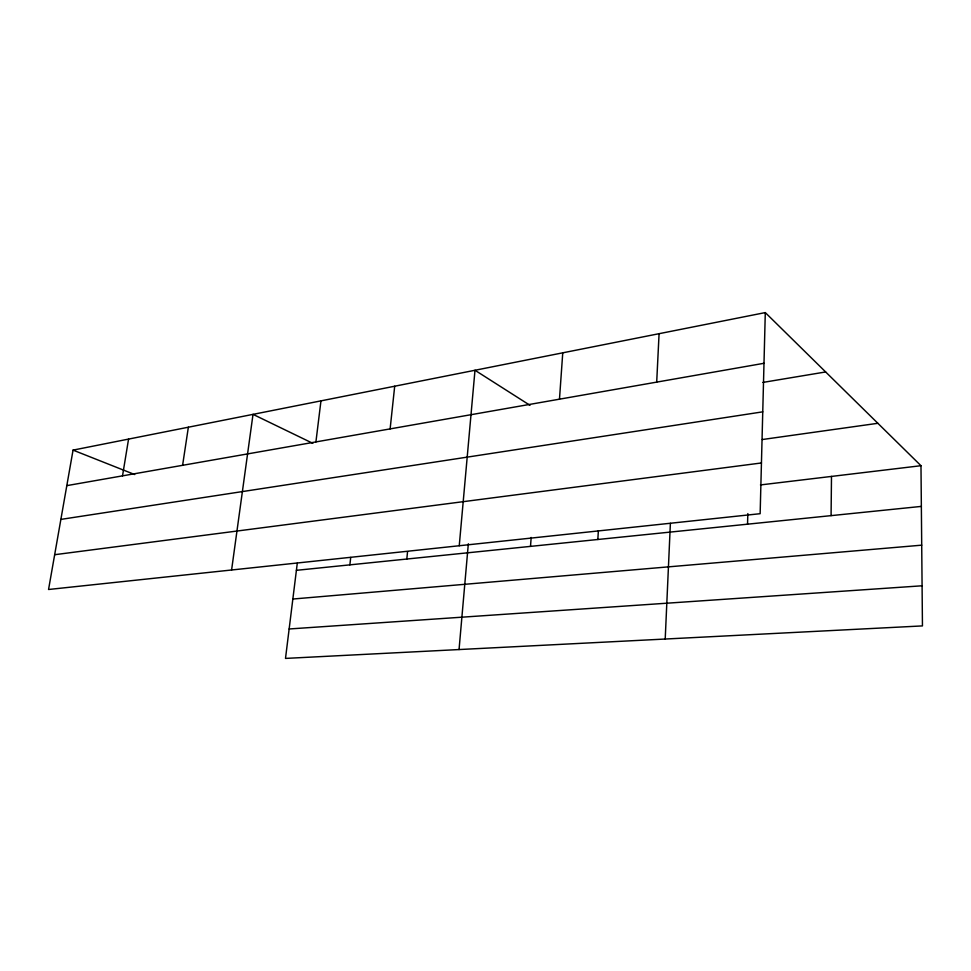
<?xml version="1.0" encoding="UTF-8"?>
<svg xmlns="http://www.w3.org/2000/svg" width="971" height="971" viewBox="0 0 971 971"><rect width="100%" height="100%" fill="white"/><g stroke="black" fill="none" stroke-linecap="round" stroke-linejoin="round"><path stroke-width="1.46" d="M831.079 515.625L831.492 476.421M765.294 312.589L760.147 513.695L48.55 589.494L73.056 450.119L765.294 312.589L920.981 465.704L922.45 625.907L285.498 658.411L297.296 563.119M747.536 524.17L747.84 513.586M665.208 639.039L670.391 523.333M656.699 382.113L659.078 333.684M597.833 539.488L598.367 530.652M559.478 399.178L562.755 352.825M530.506 546.382L531.173 537.449M459.052 649.55L468.338 543.772M459.247 545.751L474.989 370.267L529.996 405.32M406.813 559.029L407.541 551.722M390.124 428.903L394.699 386.215M349.876 564.855L350.713 557.439M315.915 441.926L320.964 400.865M231.596 570.001L253.018 414.362L312.856 443.346M182.597 465.315L188.362 427.216M122.516 475.863L128.56 439.098M66.805 485.634L763.995 363.288M762.854 382.428L825.653 371.954M60.87 519.4L762.757 411.838M762.356 439.523L877.857 423.295M54.667 554.708L761.446 462.961M760.451 484.93L920.981 465.704M296.398 570.329L921.358 506.401M292.841 599.034L921.71 545.168M289.14 628.977L922.086 585.792M73.056 450.119L134.702 474.54"/></g></svg>
